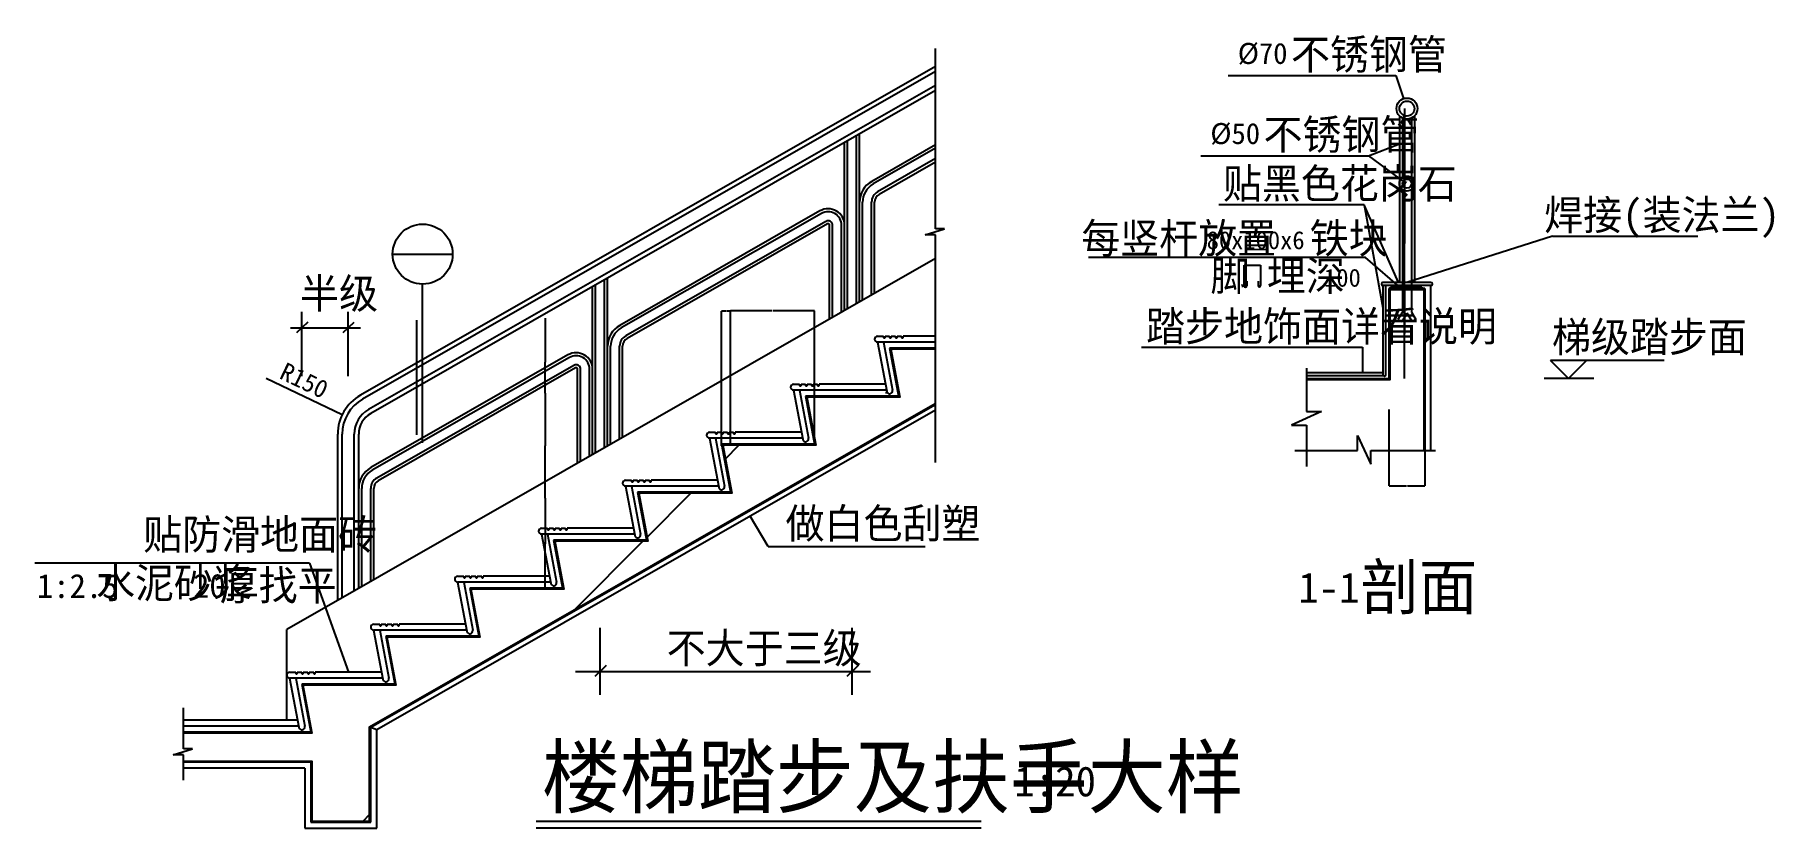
# Model space of a CAD drawing. Header units: metres. Extents: x -6408 to -609, y 51 to 2696.
import ezdxf

# ---------------------------------------------------------------- set-up
doc = ezdxf.new("R2010")
doc.units = ezdxf.units.M
for name, color, linetype in [('LM', 4, 'Continuous'), ('PUB_DIM', 3, 'Continuous'), ('PUB_TEXT', 7, 'Continuous'), ('PUB_WALL', 255, 'Continuous'), ('S_FLOOR', 2, 'Continuous'), ('S_STAIR', 2, 'Continuous'), ('S_SURFACE', 6, 'Continuous')]:
    doc.layers.add(name, color=color, linetype=linetype)
doc.dimstyles.get("Standard").update_dxf_attribs({"dimtxt": 2.5, "dimasz": 2.5, "dimexe": 1.25, "dimexo": 0.625, "dimtad": 1, "dimcen": 2.5, "dimazin": 3, "dimtfac": 1, "dimtmove": 0, "dimatfit": 3})

# ---------------------------------------------------------------- blocks, each defined once
blk = doc.blocks.new('_INDEX')
blk.add_line((-0.5, 0), (0.5, 0))
blk.add_circle((0, 0), 0.5)
blk = doc.blocks.new('*D1')
for p, q in [((-4707.08, 1751.14), (-4707.08, 1604.99)), ((-4707.33, 1604.99), (-4707.58, 1604.99)), ((-4707.08, 1501.14), (-4707.08, 1604.99)), ((-4707.08, 1604.99), (-4707.08, 1604.99)), ((-4706.83, 1604.99), (-4706.58, 1604.99))]:
    blk.add_line(p, q)
at = {"layer": 'Defpoints'}
for p in [(-4707.08, 1751.14), (-4707.08, 1604.99), (-4707.08, 1501.14)]:
    blk.add_point(p, dxfattribs=at)
at = {"layer": 'PUB_DIM', "insert": (-4707.08, 1606.115), "char_height": 1, "attachment_point": 5}
blk.add_mtext('0', dxfattribs=at)
blk = doc.blocks.new('*D2')
for p, q in [((-4707.08, 1501.14), (-4707.08, 1326.14)), ((-4707.33, 1326.14), (-4707.58, 1326.14)), ((-4707.08, 1151.14), (-4707.08, 1326.14)), ((-4707.08, 1326.14), (-4707.08, 1326.14)), ((-4706.83, 1326.14), (-4706.58, 1326.14))]:
    blk.add_line(p, q)
at = {"layer": 'Defpoints'}
for p in [(-4707.08, 1501.14), (-4707.08, 1326.14), (-4707.08, 1151.14)]:
    blk.add_point(p, dxfattribs=at)
at = {"layer": 'PUB_DIM', "insert": (-4707.08, 1327.265), "char_height": 1, "attachment_point": 5}
blk.add_mtext('0', dxfattribs=at)
blk = doc.blocks.new('*D3')
for p, q in [((-4707.08, 1151.14), (-4707.08, 998.62)), ((-4707.33, 998.62), (-4707.58, 998.62)), ((-4707.08, 851.14), (-4707.08, 998.62)), ((-4707.08, 998.62), (-4707.08, 998.62)), ((-4706.83, 998.62), (-4706.58, 998.62))]:
    blk.add_line(p, q)
at = {"layer": 'Defpoints'}
for p in [(-4707.08, 1151.14), (-4707.08, 998.62), (-4707.08, 851.14)]:
    blk.add_point(p, dxfattribs=at)
at = {"layer": 'PUB_DIM', "insert": (-4707.08, 999.745), "char_height": 1, "attachment_point": 5}
blk.add_mtext('0', dxfattribs=at)
blk = doc.blocks.new('*D4')
for p, q in [((-1841.76, 2450), (-1841.76, 2000.07)), ((-1842.01, 2000.07), (-1842.26, 2000.07)), ((-1841.76, 1550.13), (-1841.76, 2000.07)), ((-1841.76, 2000.07), (-1841.76, 2000.07)), ((-1841.51, 2000.07), (-1841.26, 2000.07))]:
    blk.add_line(p, q)
at = {"layer": 'Defpoints'}
for p in [(-1841.76, 2450), (-1841.76, 2000.07), (-1841.76, 1550.13)]:
    blk.add_point(p, dxfattribs=at)
at = {"layer": 'PUB_DIM', "insert": (-1841.76, 2001.195), "char_height": 1, "attachment_point": 5}
blk.add_mtext('0', dxfattribs=at)
blk = doc.blocks.new('*D5')
for p, q in [((-1841.76, 2450), (-1841.76, 2325)), ((-1842.01, 2325), (-1842.26, 2325)), ((-1841.76, 2200), (-1841.76, 2325)), ((-1841.76, 2325), (-1841.76, 2325)), ((-1841.51, 2325), (-1841.26, 2325))]:
    blk.add_line(p, q)
at = {"layer": 'Defpoints'}
for p in [(-1841.76, 2450), (-1841.76, 2325), (-1841.76, 2200)]:
    blk.add_point(p, dxfattribs=at)
at = {"layer": 'PUB_DIM', "insert": (-1841.76, 2326.125), "char_height": 1, "attachment_point": 5}
blk.add_mtext('0', dxfattribs=at)
blk = doc.blocks.new('*D6')
for p, q in [((-1893.12, 1447.16), (-1893.12, 1192.11)), ((-1773.12, 1447.16), (-1773.12, 1192.11)), ((-1892.87, 1192.11), (-1834.62, 1192.11)), ((-1831.62, 1192.11), (-1773.37, 1192.11))]:
    blk.add_line(p, q)
at = {"layer": 'Defpoints'}
for p in [(-1893.12, 1447.16), (-1773.12, 1447.16), (-1893.12, 1192.11)]:
    blk.add_point(p, dxfattribs=at)
at = {"layer": 'PUB_DIM', "insert": (-1833.12, 1192.11), "char_height": 1, "attachment_point": 5}
blk.add_mtext('120', dxfattribs=at)
blk = doc.blocks.new('*D7')
for p, q in [((-1841.76, 2200), (-1841.76, 2025.07)), ((-1842.01, 2025.07), (-1842.26, 2025.07)), ((-1841.76, 1850.14), (-1841.76, 2025.07)), ((-1841.76, 2025.07), (-1841.76, 2025.07)), ((-1841.51, 2025.07), (-1841.26, 2025.07))]:
    blk.add_line(p, q)
at = {"layer": 'Defpoints'}
for p in [(-1841.76, 2200), (-1841.76, 2025.07), (-1841.76, 1850.14)]:
    blk.add_point(p, dxfattribs=at)
at = {"layer": 'PUB_DIM', "insert": (-1841.76, 2026.195), "char_height": 1, "attachment_point": 5}
blk.add_mtext('0', dxfattribs=at)
blk = doc.blocks.new('*D8')
for p, q in [((-1841.76, 1850.14), (-1841.76, 1700.14)), ((-1842.01, 1700.14), (-1842.26, 1700.14)), ((-1841.76, 1550.14), (-1841.76, 1700.14)), ((-1841.76, 1700.14), (-1841.76, 1700.14)), ((-1841.51, 1700.14), (-1841.26, 1700.14))]:
    blk.add_line(p, q)
at = {"layer": 'Defpoints'}
for p in [(-1841.76, 1850.14), (-1841.76, 1700.14), (-1841.76, 1550.14)]:
    blk.add_point(p, dxfattribs=at)
at = {"layer": 'PUB_DIM', "insert": (-1841.76, 1701.265), "char_height": 1, "attachment_point": 5}
blk.add_mtext('0', dxfattribs=at)
blk = doc.blocks.new('*D9')
for p, q in [((-3949.77, 1775.4), (-4088.52, 1775.4)), ((-4088.27, 1325.33), (-4088.27, 1775.4)), ((-3808.02, 1775.4), (-3946.77, 1775.4)), ((-3808.27, 1325.33), (-3808.27, 1775.4))]:
    blk.add_line(p, q)
at = {"layer": 'Defpoints'}
for p in [(-3808.27, 1775.4), (-4088.27, 1325.33), (-3808.27, 1325.33)]:
    blk.add_point(p, dxfattribs=at)
at = {"layer": 'PUB_DIM', "insert": (-3948.27, 1775.4), "char_height": 1, "attachment_point": 5}
blk.add_mtext('280', dxfattribs=at)
blk = doc.blocks.new('*D10')
for p, q in [((-4104.27, 1774.06), (-4118.52, 1774.06)), ((-4118.27, 1325.33), (-4118.27, 1774.06)), ((-4088.02, 1774.06), (-4102.27, 1774.06)), ((-4088.27, 1325.33), (-4088.27, 1774.06))]:
    blk.add_line(p, q)
at = {"layer": 'Defpoints'}
for p in [(-4088.27, 1774.06), (-4118.27, 1325.33), (-4088.27, 1325.33)]:
    blk.add_point(p, dxfattribs=at)
at = {"layer": 'PUB_DIM', "insert": (-4103.27, 1774.06), "char_height": 1, "attachment_point": 5}
blk.add_mtext('20', dxfattribs=at)

msp = doc.modelspace()

# ---------------------------------------------------------------- hatches: boundary and pattern name
at = {"layer": 'LM'}
h = msp.add_hatch(dxfattribs=at)
h.set_pattern_fill('AN31C', scale=300)
h.set_pattern_definition([(45, (0, 0), (-673.52, 673.52), [])])
h.paths.add_polyline_path([(-3404.6, 1467.81), (-3404.6, 1647.64), (-3554.05, 1647.64), (-3524.05, 1487.64), (-3834.05, 1487.64), (-3804.05, 1327.64), (-4114.05, 1327.64), (-4084.05, 1167.64), (-4394.05, 1167.64), (-4364.05, 1007.64), (-4674.05, 1007.64), (-4644.05, 847.64), (-4954.05, 847.64), (-4924.05, 687.64), (-5234.05, 687.64), (-5204.05, 527.64), (-5514.05, 527.64), (-5484.05, 367.64), (-5911.99, 367.64), (-5911.99, 316.14), (-5881.99, 316.14), (-5946.99, 296.14), (-5911.99, 296.14), (-5911.99, 274.64), (-5484.77, 274.64), (-5484.77, 74.64), (-5291.77, 74.64), (-5291.77, 389.42)])
h = msp.add_hatch(dxfattribs=at)
h.set_pattern_fill('AR-SAND', scale=10)
h.paths.add_polyline_path([(-3404.6, 1671.14), (-3578.27, 1671.14), (-3548.27, 1511.14, -1), (-3567.93, 1507.45), (-3568.62, 1511.14), (-3858.27, 1511.14), (-3828.27, 1351.14, -1), (-3847.93, 1347.45), (-3848.62, 1351.14), (-4138.27, 1351.14), (-4108.27, 1191.14, -1), (-4127.93, 1187.45), (-4128.62, 1191.14), (-4418.27, 1191.14), (-4388.27, 1031.14, -1), (-4407.93, 1027.45), (-4408.62, 1031.14), (-4698.27, 1031.14), (-4668.27, 871.14, -1), (-4687.93, 867.45), (-4688.62, 871.14), (-4978.27, 871.14), (-4948.27, 711.14, -1), (-4967.93, 707.45), (-4968.62, 711.14), (-5258.27, 711.14), (-5228.27, 551.14, -1), (-5247.93, 547.45), (-5248.62, 551.14), (-5538.27, 551.14), (-5508.27, 391.14, -1), (-5527.93, 387.45), (-5528.62, 391.14), (-5911.99, 391.14), (-5911.99, 371.14), (-5488.27, 371.14), (-5518.27, 531.14), (-5208.27, 531.14), (-5238.27, 691.14), (-4928.27, 691.14), (-4958.27, 851.14), (-4648.27, 851.14), (-4678.27, 1011.14), (-4368.27, 1011.14), (-4398.27, 1171.14), (-4088.27, 1171.14), (-4118.27, 1331.14), (-3808.27, 1331.14), (-3838.27, 1491.14), (-3528.27, 1491.14), (-3558.27, 1651.14), (-3404.6, 1651.14)])
h = msp.add_hatch(dxfattribs=at)
h.set_pattern_fill('AR-SAND', scale=10)
h.paths.add_polyline_path([(-5288.27, 387.39), (-5268.27, 380.39), (-3404.6, 1445.35), (-3404.6, 1463.78)])
h = msp.add_hatch(dxfattribs=at)
h.set_pattern_fill('AR-SAND', scale=10)
h.paths.add_polyline_path([(-5488.27, 71.14), (-5488.27, 271.14), (-5911.99, 271.14), (-5911.99, 251.14), (-5508.27, 251.14), (-5508.27, 51.14), (-5268.27, 51.14), (-5268.27, 380.39), (-5288.27, 387.39), (-5288.27, 71.14)])

# ---------------------------------------------------------------- linework, layer by layer
for points in [[(-4736.68, 74.31), (-3252.69, 74.31)], [(-4736.68, 52.51), (-3252.69, 52.51)]]:
    msp.add_lwpolyline(points)
for p, q in [((-3404.6, 2590.69), (-5322.69, 1494.64)), ((-3404.6, 2573.42), (-5315.25, 1481.61)), ((-3404.6, 2527.35), (-5295.4, 1446.89)), ((-3404.6, 2510.07), (-5287.96, 1433.86)), ((-3708.27, 1776.85), (-3708.27, 2336.54)), ((-3698.27, 1782.57), (-3698.27, 2342.26)), ((-3668.27, 1799.71), (-3668.27, 2359.4)), ((-3658.27, 1805.42), (-3658.27, 2365.11)), ((-3404.6, 2329.18), (-3617.96, 2207.25)), ((-3404.6, 2317.66), (-3613, 2198.57)), ((-3404.6, 2283.11), (-3598.12, 2172.52)), ((-3404.6, 2271.59), (-3593.16, 2163.84)), ((-3790.56, 2108.63), (-4457.96, 1727.25)), ((-3785.6, 2099.94), (-4453, 1718.57)), ((-3648.27, 1811.14), (-3648.27, 2137.79)), ((-3618.27, 1828.28), (-3618.27, 2137.79)), ((-3608.27, 1834), (-3608.27, 2137.79)), ((-3770.71, 2073.9), (-4438.12, 1692.52)), ((-3765.75, 2065.21), (-4433.16, 1683.84)), ((-3758.27, 1748.28), (-3758.27, 2060.87)), ((-3748.27, 1754), (-3748.27, 2060.87)), ((-3718.27, 1771.14), (-3718.27, 2060.87)), ((-3404.6, 1950.38), (-5568.27, 714)), ((-4548.27, 1296.85), (-4548.27, 1856.54)), ((-4538.27, 1302.57), (-4538.27, 1862.26)), ((-4508.27, 1319.71), (-4508.27, 1879.4)), ((-4498.27, 1325.42), (-4498.27, 1885.11)), ((-4630.56, 1628.63), (-5287.96, 1252.97)), ((-4488.27, 1331.14), (-4488.27, 1657.79)), ((-4458.27, 1348.28), (-4458.27, 1657.79)), ((-4448.27, 1354), (-4448.27, 1657.79)), ((-4625.6, 1619.94), (-5283, 1244.28)), ((-4610.71, 1593.9), (-5268.12, 1218.24)), ((-4605.75, 1585.21), (-5263.16, 1209.55)), ((-4598.27, 1268.28), (-4598.27, 1580.87)), ((-4588.27, 1274), (-4588.27, 1580.87)), ((-4558.27, 1291.14), (-4558.27, 1580.87)), ((-5398.27, 811.14), (-5398.27, 1364.4)), ((-5383.27, 819.71), (-5383.27, 1364.4)), ((-5343.27, 842.57), (-5343.27, 1364.4)), ((-5328.27, 851.14), (-5328.27, 1364.4)), ((-5318.27, 856.85), (-5318.27, 1183.51)), ((-5288.27, 874), (-5288.27, 1183.51)), ((-5278.27, 879.71), (-5278.27, 1183.51)), ((-5568.27, 411.14), (-5568.27, 714)), ((-5288.27, 387.39), (-5268.27, 380.39))]:
    msp.add_line(p, q, dxfattribs=at)
for centre, radius, start, end in [((-3578.27, 2137.79), 80, 119.74, 180), ((-3578.27, 2137.79), 70, 119.74, 180), ((-3578.27, 2137.79), 40, 119.74, 180), ((-3578.27, 2137.79), 30, 119.74, 180), ((-3763.27, 2060.87), 55, 0, 119.74), ((-3763.27, 2060.87), 45, 0, 119.74), ((-3763.27, 2060.87), 15, 0, 119.74), ((-3763.27, 2060.87), 5, 0, 119.74), ((-4418.27, 1657.79), 80, 119.74, 180), ((-4418.27, 1657.79), 70, 119.74, 180), ((-4418.27, 1657.79), 40, 119.74, 180), ((-4418.27, 1657.79), 30, 119.74, 180), ((-4603.27, 1580.87), 55, 0, 119.74), ((-4603.27, 1580.87), 45, 0, 119.74), ((-4603.27, 1580.87), 15, 0, 119.74), ((-4603.27, 1580.87), 5, 0, 119.74), ((-5248.27, 1364.4), 150, 119.74, 180), ((-5248.27, 1364.4), 135, 119.74, 180), ((-5248.27, 1364.4), 95, 119.74, 180), ((-5248.27, 1364.4), 80, 119.74, 180), ((-5248.27, 1183.51), 80, 119.74, 180), ((-5248.27, 1183.51), 70, 119.74, 180), ((-5248.27, 1183.51), 40, 119.74, 180), ((-5248.27, 1183.51), 30, 119.74, 180)]:
    msp.add_arc(centre, radius, start, end, dxfattribs=at)
at = {"layer": 'PUB_DIM'}
for p, q in [((-5115.05, 1335.83), (-5115.05, 1864.67)), ((-5518.27, 1557.9), (-5518.27, 1772.69)), ((-5363.27, 1557.9), (-5363.27, 1772.69)), ((-5556.07, 1719.4), (-5322.51, 1719.4)), ((-5498.19, 1738.49), (-5535.73, 1702.8)), ((-5345.01, 1736.76), (-5381.35, 1702.22)), ((-975.85, 1610.14), (-1354.34, 1610.14)), ((-1294.34, 1550.14), (-1354.34, 1610.14)), ((-1234.34, 1610.14), (-1294.34, 1550.14)), ((-5383.54, 1429.23), (-5636.94, 1550.68)), ((-1210.12, 1550.14), (-1376.15, 1550.14)), ((-4523.27, 495.47), (-4523.27, 719.21)), ((-3683.27, 495.47), (-3683.27, 719.21)), ((-4503.19, 593.02), (-4540.73, 557.33)), ((-3663.19, 593.02), (-3700.73, 557.33)), ((-4605.9, 573.93), (-3621.39, 573.93))]:
    msp.add_line(p, q, dxfattribs=at)
msp.add_lwpolyline([(-5135.05, 1744.86), (-5135.05, 1361.92)], dxfattribs=at)
at = {"layer": 'PUB_TEXT'}
for p, q in [((-2376.03, 1859.16), (-2376.03, 1928.48)), ((-2376.03, 1928.48), (-2321.31, 1928.48)), ((-2321.31, 1928.48), (-2321.31, 1859.93)), ((-2367.55, 1874.57), (-2367.55, 1859.16)), ((-2329.02, 1874.57), (-2329.02, 1859.93))]:
    msp.add_line(p, q, dxfattribs=at)
for centre, radius in [((-2371.79, 1859.16), 4.24), ((-2325.17, 1859.93), 3.85)]:
    msp.add_arc(centre, radius, 180, 0, dxfattribs=at)
at = {"layer": 'PUB_WALL'}
for points in [[(-2168.12, 1546.64), (-1889.62, 1546.64), (-1889.62, 1846.64), (-1776.62, 1846.64), (-1776.62, 1310.14)], [(-3404.6, 1647.64), (-3554.05, 1647.64), (-3524.05, 1487.64), (-3834.05, 1487.64), (-3804.05, 1327.64), (-4114.05, 1327.64), (-4084.05, 1167.64), (-4394.05, 1167.64), (-4364.05, 1007.64), (-4674.05, 1007.64), (-4644.05, 847.64), (-4954.05, 847.64), (-4924.05, 687.64), (-5234.05, 687.64), (-5204.05, 527.64), (-5514.05, 527.64), (-5484.05, 367.64), (-5911.99, 367.64)], [(-5911.99, 274.64), (-5484.77, 274.64), (-5484.77, 74.64), (-5291.77, 74.64), (-5291.77, 389.42), (-3406.33, 1466.82)]]:
    msp.add_lwpolyline(points, dxfattribs=at)
at = {"layer": 'S_FLOOR'}
for p, q in [((-1893.12, 1850.14), (-1893.12, 1550.14)), ((-1773.12, 1850.14), (-1893.12, 1850.14)), ((-1773.12, 1850.14), (-1773.12, 1310.14)), ((-2168.12, 1550.14), (-1893.12, 1550.14))]:
    msp.add_line(p, q, dxfattribs=at)
for centre, radius in [((-1833.12, 2450), 35), ((-1833.12, 2450), 25), ((-1833.12, 2200), 25), ((-1833.12, 2200), 15)]:
    msp.add_circle(centre, radius, dxfattribs=at)
at = {"layer": 'S_STAIR'}
for p, q in [((-3558.27, 1651.14), (-3528.27, 1491.14)), ((-3404.6, 1651.14), (-3558.27, 1651.14)), ((-5288.27, 387.39), (-3404.6, 1463.78)), ((-3528.27, 1491.14), (-3838.27, 1491.14)), ((-3838.27, 1491.14), (-3808.27, 1331.14)), ((-4118.27, 1331.14), (-4088.27, 1171.14)), ((-3808.27, 1331.14), (-4118.27, 1331.14)), ((-4398.27, 1171.14), (-4368.27, 1011.14)), ((-4088.27, 1171.14), (-4398.27, 1171.14)), ((-4368.27, 1011.14), (-4678.27, 1011.14)), ((-4678.27, 1011.14), (-4648.27, 851.14)), ((-4958.27, 851.14), (-4928.27, 691.14)), ((-4648.27, 851.14), (-4958.27, 851.14)), ((-5238.27, 691.14), (-5208.27, 531.14)), ((-4928.27, 691.14), (-5238.27, 691.14)), ((-5518.27, 531.14), (-5488.27, 371.14)), ((-5208.27, 531.14), (-5518.27, 531.14)), ((-5488.27, 371.14), (-5911.99, 371.14)), ((-5288.27, 71.14), (-5288.27, 387.39)), ((-5488.27, 271.14), (-5911.99, 271.14)), ((-5488.27, 271.14), (-5488.27, 71.14)), ((-5488.27, 71.14), (-5288.27, 71.14))]:
    msp.add_line(p, q, dxfattribs=at)
at = {"layer": 'S_SURFACE'}
for p, q in [((-3404.6, 2048.75), (-3404.6, 2650)), ((-2428.85, 2560.02), (-1869.99, 2560.02)), ((-1869.99, 2560.02), (-1844.2, 2483.2)), ((-1858.12, 2425.51), (-1858.12, 1870.14)), ((-1848.12, 2418.38), (-1848.12, 2220)), ((-1818.12, 2418.38), (-1818.12, 2220)), ((-1808.12, 2425.51), (-1808.12, 1870.14)), ((-1961.41, 2292.94), (-1858.12, 2332.29)), ((-2520.28, 2292.94), (-1961.41, 2292.94)), ((-1961.41, 2292.94), (-1839.55, 2202.26)), ((-1848.12, 2180), (-1848.12, 1870.14)), ((-1818.12, 2180), (-1818.12, 1870.14)), ((-1975.33, 2128.69), (-2460.05, 2128.69)), ((-1975.33, 2128.69), (-1913.12, 1786.14)), ((-1861.92, 1870.14), (-1975.33, 2128.69)), ((-3439.6, 2028.75), (-3374.6, 2048.75)), ((-3374.6, 2048.75), (-3404.6, 2048.75)), ((-3404.6, 2028.75), (-3439.6, 2028.75)), ((-3404.6, 1270.69), (-3404.6, 2028.75)), ((-1347.83, 2024.21), (-1833.12, 1870.14)), ((-1347.83, 2024.21), (-863.11, 2024.21)), ((-1971.45, 1952.97), (-2894.87, 1952.97)), ((-1848.12, 1846.64), (-1971.45, 1952.97)), ((-1753.12, 1870.14), (-1913.12, 1870.14)), ((-1913.12, 1860.14), (-1913.12, 1562.14)), ((-1753.12, 1860.14), (-1913.12, 1860.14)), ((-1903.12, 1562.14), (-1903.12, 1860.14)), ((-1848.12, 1870.14), (-1848.12, 1771.75)), ((-1818.12, 1870.14), (-1818.12, 1771.75)), ((-1753.12, 1310.14), (-1753.12, 1860.14)), ((-1888.12, 1855.14), (-1783.12, 1855.14)), ((-1888.12, 1850.14), (-1888.12, 1855.14)), ((-1783.12, 1855.14), (-1783.12, 1850.14)), ((-1848.12, 1771.75), (-1863.12, 1746.75)), ((-1863.12, 1746.75), (-1849.49, 1739.94)), ((-1849.49, 1739.94), (-1832.85, 1767.67)), ((-1816.33, 1740.14), (-1832.85, 1767.67)), ((-1818.12, 1771.75), (-1803.12, 1746.75)), ((-1803.12, 1746.75), (-1816.33, 1740.14)), ((-3598.27, 1691.14), (-3578.27, 1691.14)), ((-3578.27, 1691.14), (-3578.27, 1686.14)), ((-3578.27, 1686.14), (-3573.27, 1686.14)), ((-3573.27, 1686.14), (-3573.27, 1691.14)), ((-3573.27, 1691.14), (-3558.27, 1691.14)), ((-3558.27, 1691.14), (-3558.27, 1686.14)), ((-3558.27, 1686.14), (-3553.27, 1686.14)), ((-3553.27, 1686.14), (-3553.27, 1691.14)), ((-3553.27, 1691.14), (-3538.27, 1691.14)), ((-3538.27, 1691.14), (-3538.27, 1686.14)), ((-3538.27, 1686.14), (-3533.27, 1686.14)), ((-3533.27, 1686.14), (-3533.27, 1691.14)), ((-3533.27, 1691.14), (-3518.27, 1691.14)), ((-3518.27, 1691.14), (-3518.27, 1686.14)), ((-3518.27, 1686.14), (-3513.27, 1686.14)), ((-3404.6, 1691.14), (-3513.27, 1691.14)), ((-3513.27, 1686.14), (-3513.27, 1691.14)), ((-3598.62, 1671.15), (-3567.93, 1507.45)), ((-3404.6, 1671.14), (-3598.27, 1671.14)), ((-3578.27, 1671.14), (-3548.27, 1511.14)), ((-2717.94, 1654.31), (-1981.54, 1654.31)), ((-1981.54, 1654.31), (-1981.54, 1570.14)), ((-2168.12, 1585.14), (-2168.12, 1440.14)), ((-2168.12, 1570.14), (-1913.12, 1570.14)), ((-3878.62, 1511.15), (-3847.93, 1347.45)), ((-3878.27, 1531.14), (-3858.27, 1531.14)), ((-3568.62, 1511.14), (-3878.27, 1511.14)), ((-3858.27, 1531.14), (-3858.27, 1526.14)), ((-3858.27, 1526.14), (-3853.27, 1526.14)), ((-3858.27, 1511.14), (-3828.27, 1351.14)), ((-3853.27, 1531.14), (-3838.27, 1531.14)), ((-3853.27, 1526.14), (-3853.27, 1531.14)), ((-3838.27, 1531.14), (-3838.27, 1526.14)), ((-3838.27, 1526.14), (-3833.27, 1526.14)), ((-3833.27, 1531.14), (-3818.27, 1531.14)), ((-3833.27, 1526.14), (-3833.27, 1531.14)), ((-3818.27, 1531.14), (-3818.27, 1526.14)), ((-3818.27, 1526.14), (-3813.27, 1526.14)), ((-3813.27, 1531.14), (-3798.27, 1531.14)), ((-3813.27, 1526.14), (-3813.27, 1531.14)), ((-3798.27, 1531.14), (-3798.27, 1526.14)), ((-3798.27, 1526.14), (-3793.27, 1526.14)), ((-3572.37, 1531.14), (-3793.27, 1531.14)), ((-3793.27, 1526.14), (-3793.27, 1531.14)), ((-2168.12, 1560.14), (-1912.7, 1560.14)), ((-1903.54, 1560.14), (-1903.12, 1560.14)), ((-5268.27, 380.39), (-3404.6, 1445.35)), ((-2118.12, 1440.14), (-2218.12, 1395.14)), ((-2218.12, 1395.14), (-2168.12, 1395.14)), ((-2168.12, 1440.14), (-2118.12, 1440.14)), ((-2168.12, 1395.14), (-2168.12, 1256.81)), ((-4158.62, 1351.15), (-4127.93, 1187.45)), ((-4158.27, 1371.14), (-4138.27, 1371.14)), ((-3848.62, 1351.14), (-4158.27, 1351.14)), ((-4138.27, 1371.14), (-4138.27, 1366.14)), ((-4138.27, 1366.14), (-4133.27, 1366.14)), ((-4138.27, 1351.14), (-4108.27, 1191.14)), ((-4133.27, 1366.14), (-4133.27, 1371.14)), ((-4133.27, 1371.14), (-4118.27, 1371.14)), ((-4118.27, 1371.14), (-4118.27, 1366.14)), ((-4118.27, 1366.14), (-4113.27, 1366.14)), ((-4113.27, 1371.14), (-4098.27, 1371.14)), ((-4113.27, 1366.14), (-4113.27, 1371.14)), ((-4098.27, 1371.14), (-4098.27, 1366.14)), ((-4098.27, 1366.14), (-4093.27, 1366.14)), ((-4093.27, 1366.14), (-4093.27, 1371.14)), ((-4093.27, 1371.14), (-4078.27, 1371.14)), ((-4078.27, 1371.14), (-4078.27, 1366.14)), ((-4078.27, 1366.14), (-4073.27, 1366.14)), ((-3852.37, 1371.14), (-4073.27, 1371.14)), ((-4073.27, 1366.14), (-4073.27, 1371.14)), ((-1998.12, 1360.14), (-1953.12, 1265.14)), ((-1998.12, 1310.14), (-1998.12, 1360.14)), ((-2207.43, 1310.14), (-1998.12, 1310.14)), ((-1953.12, 1310.14), (-1738.12, 1310.14)), ((-1953.12, 1265.14), (-1953.12, 1310.14)), ((-4438.62, 1191.15), (-4407.93, 1027.45)), ((-4438.27, 1211.14), (-4418.27, 1211.14)), ((-4128.62, 1191.14), (-4438.27, 1191.14)), ((-4418.27, 1211.14), (-4418.27, 1206.14)), ((-4418.27, 1206.14), (-4413.27, 1206.14)), ((-4418.27, 1191.14), (-4388.27, 1031.14)), ((-4413.27, 1206.14), (-4413.27, 1211.14)), ((-4413.27, 1211.14), (-4398.27, 1211.14)), ((-4398.27, 1211.14), (-4398.27, 1206.14)), ((-4398.27, 1206.14), (-4393.27, 1206.14)), ((-4393.27, 1206.14), (-4393.27, 1211.14)), ((-4393.27, 1211.14), (-4378.27, 1211.14)), ((-4378.27, 1211.14), (-4378.27, 1206.14)), ((-4378.27, 1206.14), (-4373.27, 1206.14)), ((-4373.27, 1206.14), (-4373.27, 1211.14)), ((-4373.27, 1211.14), (-4358.27, 1211.14)), ((-4358.27, 1211.14), (-4358.27, 1206.14)), ((-4358.27, 1206.14), (-4353.27, 1206.14)), ((-4132.37, 1211.14), (-4353.27, 1211.14)), ((-4353.27, 1206.14), (-4353.27, 1211.14)), ((-4718.27, 1051.14), (-4698.27, 1051.14)), ((-4698.27, 1051.14), (-4698.27, 1046.14)), ((-4698.27, 1046.14), (-4693.27, 1046.14)), ((-4693.27, 1046.14), (-4693.27, 1051.14)), ((-4693.27, 1051.14), (-4678.27, 1051.14)), ((-4678.27, 1051.14), (-4678.27, 1046.14)), ((-4678.27, 1046.14), (-4673.27, 1046.14)), ((-4673.27, 1046.14), (-4673.27, 1051.14)), ((-4673.27, 1051.14), (-4658.27, 1051.14)), ((-4658.27, 1051.14), (-4658.27, 1046.14)), ((-4658.27, 1046.14), (-4653.27, 1046.14)), ((-4653.27, 1046.14), (-4653.27, 1051.14)), ((-4653.27, 1051.14), (-4638.27, 1051.14)), ((-4638.27, 1051.14), (-4638.27, 1046.14)), ((-4638.27, 1046.14), (-4633.27, 1046.14)), ((-4412.37, 1051.14), (-4633.27, 1051.14)), ((-4633.27, 1046.14), (-4633.27, 1051.14)), ((-3963.04, 989.85), (-4023.48, 1091.7)), ((-4718.62, 1031.15), (-4687.93, 867.45)), ((-4408.62, 1031.14), (-4718.27, 1031.14)), ((-4698.27, 1031.14), (-4668.27, 871.14)), ((-3963.04, 989.85), (-3439.82, 989.85)), ((-5492.62, 934.53), (-6408.26, 934.53)), ((-5492.62, 934.53), (-5362.82, 571.14)), ((-4998.62, 871.15), (-4967.93, 707.45)), ((-4998.27, 891.14), (-4978.27, 891.14)), ((-4688.62, 871.14), (-4998.27, 871.14)), ((-4978.27, 891.14), (-4978.27, 886.14)), ((-4978.27, 886.14), (-4973.27, 886.14)), ((-4978.27, 871.14), (-4948.27, 711.14)), ((-4973.27, 891.14), (-4958.27, 891.14)), ((-4973.27, 886.14), (-4973.27, 891.14)), ((-4958.27, 891.14), (-4958.27, 886.14)), ((-4958.27, 886.14), (-4953.27, 886.14)), ((-4953.27, 891.14), (-4938.27, 891.14)), ((-4953.27, 886.14), (-4953.27, 891.14)), ((-4938.27, 891.14), (-4938.27, 886.14)), ((-4938.27, 886.14), (-4933.27, 886.14)), ((-4933.27, 891.14), (-4918.27, 891.14)), ((-4933.27, 886.14), (-4933.27, 891.14)), ((-4918.27, 891.14), (-4918.27, 886.14)), ((-4918.27, 886.14), (-4913.27, 886.14)), ((-4692.37, 891.14), (-4913.27, 891.14)), ((-4913.27, 886.14), (-4913.27, 891.14)), ((-5278.62, 711.15), (-5247.93, 547.45)), ((-5278.27, 731.14), (-5258.27, 731.14)), ((-4968.62, 711.14), (-5278.27, 711.14)), ((-5258.27, 731.14), (-5258.27, 726.14)), ((-5258.27, 726.14), (-5253.27, 726.14)), ((-5258.27, 711.14), (-5228.27, 551.14)), ((-5253.27, 731.14), (-5238.27, 731.14)), ((-5253.27, 726.14), (-5253.27, 731.14)), ((-5238.27, 731.14), (-5238.27, 726.14)), ((-5238.27, 726.14), (-5233.27, 726.14)), ((-5233.27, 731.14), (-5218.27, 731.14)), ((-5233.27, 726.14), (-5233.27, 731.14)), ((-5218.27, 731.14), (-5218.27, 726.14)), ((-5218.27, 726.14), (-5213.27, 726.14)), ((-5213.27, 731.14), (-5198.27, 731.14)), ((-5213.27, 726.14), (-5213.27, 731.14)), ((-5198.27, 731.14), (-5198.27, 726.14)), ((-5198.27, 726.14), (-5193.27, 726.14)), ((-4972.37, 731.14), (-5193.27, 731.14)), ((-5193.27, 726.14), (-5193.27, 731.14)), ((-5558.62, 551.15), (-5527.93, 387.45)), ((-5558.27, 571.14), (-5538.27, 571.14)), ((-5248.62, 551.14), (-5558.27, 551.14)), ((-5538.27, 571.14), (-5538.27, 566.14)), ((-5538.27, 566.14), (-5533.27, 566.14)), ((-5538.27, 551.14), (-5508.27, 391.14)), ((-5533.27, 566.14), (-5533.27, 571.14)), ((-5533.27, 571.14), (-5518.27, 571.14)), ((-5518.27, 571.14), (-5518.27, 566.14)), ((-5518.27, 566.14), (-5513.27, 566.14)), ((-5513.27, 566.14), (-5513.27, 571.14)), ((-5513.27, 571.14), (-5498.27, 571.14)), ((-5498.27, 571.14), (-5498.27, 566.14)), ((-5498.27, 566.14), (-5493.27, 566.14)), ((-5493.27, 566.14), (-5493.27, 571.14)), ((-5493.27, 571.14), (-5478.27, 571.14)), ((-5478.27, 571.14), (-5478.27, 566.14)), ((-5478.27, 566.14), (-5473.27, 566.14)), ((-5252.37, 571.14), (-5473.27, 571.14)), ((-5473.27, 566.14), (-5473.27, 571.14)), ((-5911.99, 316.14), (-5911.99, 452.08)), ((-5532.37, 411.14), (-5911.99, 411.14)), ((-5528.62, 391.14), (-5911.99, 391.14)), ((-5268.27, 51.14), (-5268.27, 380.39)), ((-5946.99, 296.14), (-5881.99, 316.14)), ((-5911.99, 296.14), (-5946.99, 296.14)), ((-5881.99, 316.14), (-5911.99, 316.14)), ((-5911.99, 211.14), (-5911.99, 296.14)), ((-5508.27, 251.14), (-5911.99, 251.14)), ((-5508.27, 251.14), (-5508.27, 51.14)), ((-5508.27, 51.14), (-5268.27, 51.14))]:
    msp.add_line(p, q, dxfattribs=at)
for centre, radius, start, end in [((-1913.12, 1865.14), 5, 90, 270), ((-1753.12, 1865.14), 5, 270, 90), ((-3598.27, 1681.14), 10, 90, 270), ((-3878.27, 1521.14), 10, 90, 270), ((-3558.1, 1509.3), 10, 190.62, 10.62), ((-3558.1, 1509.3), 10, 190.62, 10.62), ((-1908.12, 1562.14), 5, 180, 0), ((-4158.27, 1361.14), 10, 90, 270), ((-3838.1, 1349.3), 10, 190.62, 10.62), ((-4438.27, 1201.14), 10, 90, 270), ((-4118.1, 1189.3), 10, 190.62, 10.62), ((-4718.27, 1041.14), 10, 90, 270), ((-4398.1, 1029.3), 10, 190.62, 10.62), ((-4398.1, 1029.3), 10, 190.62, 10.62), ((-4998.27, 881.14), 10, 90, 270), ((-4678.1, 869.3), 10, 190.62, 10.62), ((-5278.27, 721.14), 10, 90, 270), ((-4958.1, 709.3), 10, 190.62, 10.62), ((-5558.27, 561.14), 10, 90, 270), ((-5238.1, 549.3), 10, 190.62, 10.62), ((-5518.1, 389.3), 10, 190.62, 10.62)]:
    msp.add_arc(centre, radius, start, end, dxfattribs=at)

# ---------------------------------------------------------------- block references
at = {"layer": 'PUB_DIM', "xscale": 200, "yscale": 200, "zscale": 200}
msp.add_blockref('_INDEX', (-5115.05, 1964.67), dxfattribs=at)

# ---------------------------------------------------------------- texts
at = {"layer": 'PUB_DIM'}
for s, p in [('半级', (-5523.69, 1783.36)), ('不大于三级', (-4301.31, 601.27))]:
    msp.add_text(s, height=100, dxfattribs=at).set_placement(p)
msp.add_text('R150', height=60, rotation=334.39, dxfattribs=at).set_placement((-5596.46, 1552.06))
at = {"layer": 'PUB_TEXT'}
for s, height, p in [('%%c70', 70, (-2397.42, 2598.76)), ('不锈钢管', 100, (-2220.1, 2580.72)), ('%%c50', 70, (-2488.84, 2331.67)), ('不锈钢管', 100, (-2311.53, 2313.63)), ('贴黑色花岗石', 100, (-2447.03, 2150.24)), ('焊接(装法兰)', 100, (-1375.59, 2045.47)), ('每竖杆放置', 100, (-2919.31, 1967.71)), ('80x100x6', 60, (-2500.97, 1981.25)), ('铁块', 100, (-2157.31, 1967.71)), ('脚', 100, (-2488.14, 1842.5)), ('埋深', 100, (-2300.06, 1842.5)), ('100', 60, (-2109.49, 1856.04)), ('踏步地饰面详看说明', 100, (-2703.1, 1674.15)), ('梯级踏步面', 100, (-1349.8, 1638.67)), ('做白色刮塑', 100, (-3905.14, 1016.95)), ('贴防滑地面砖', 100, (-6047.14, 980.42)), ('水泥砂浆', 100, (-6204.15, 818.61)), ('剖面', 150, (-1988.49, 780.14)), ('1:2.5', 80, (-6401.14, 818.61)), ('20', 80, (-5880.71, 819.06)), ('厚找平', 100, (-5791.94, 810.81)), ('1-1', 100, (-2195.58, 803.14)), ('楼梯踏步及扶手大样', 200, (-4717.54, 122.34)), ('1:20', 100, (-3142.26, 157.25))]:
    msp.add_text(s, height=height, dxfattribs=at).set_placement(p)

# ---------------------------------------------------------------- dimensions: what is measured, and where the dimension line sits
at = {"layer": 'PUB_DIM'}
for base, p1, p2, picture, middle in [((-1841.76, 2000.07), (-1841.76, 2450), (-1841.76, 1550.13), '*D4', (-1841.76, 2001.195)), ((-1841.76, 2325), (-1841.76, 2450), (-1841.76, 2200), '*D5', (-1841.76, 2326.125)), ((-1841.76, 2025.07), (-1841.76, 2200), (-1841.76, 1850.14), '*D7', (-1841.76, 2026.195)), ((-1841.76, 1700.14), (-1841.76, 1850.14), (-1841.76, 1550.14), '*D8', (-1841.76, 1701.265)), ((-4707.08, 1604.99), (-4707.08, 1751.14), (-4707.08, 1501.14), '*D1', (-4707.08, 1606.115)), ((-3808.27, 1775.4), (-3808.27, 1325.33), (-4088.27, 1325.33), '*D9', (-3948.27, 1775.4)), ((-4707.08, 1326.14), (-4707.08, 1501.14), (-4707.08, 1151.14), '*D2', (-4707.08, 1327.265)), ((-1893.12, 1192.11), (-1893.12, 1447.16), (-1773.12, 1447.16), '*D6', (-1833.12, 1192.11)), ((-4707.08, 998.62), (-4707.08, 1151.14), (-4707.08, 851.14), '*D3', (-4707.08, 999.745))]:
    dim = msp.add_linear_dim(base=base, p1=p1, p2=p2, dimstyle='Standard', dxfattribs=at)
    dim.commit()
    dim.dimension.update_dxf_attribs({"geometry": picture, "text_midpoint": middle})
dim = msp.add_linear_dim(base=(-4088.27, 1774.06), p1=(-4088.27, 1325.33), p2=(-4118.27, 1325.33), text='20', dimstyle='Standard', dxfattribs=at)
dim.commit()
dim.dimension.update_dxf_attribs({"geometry": '*D10', "text_midpoint": (-4103.27, 1774.06)})

doc.saveas('drawing.dxf')
